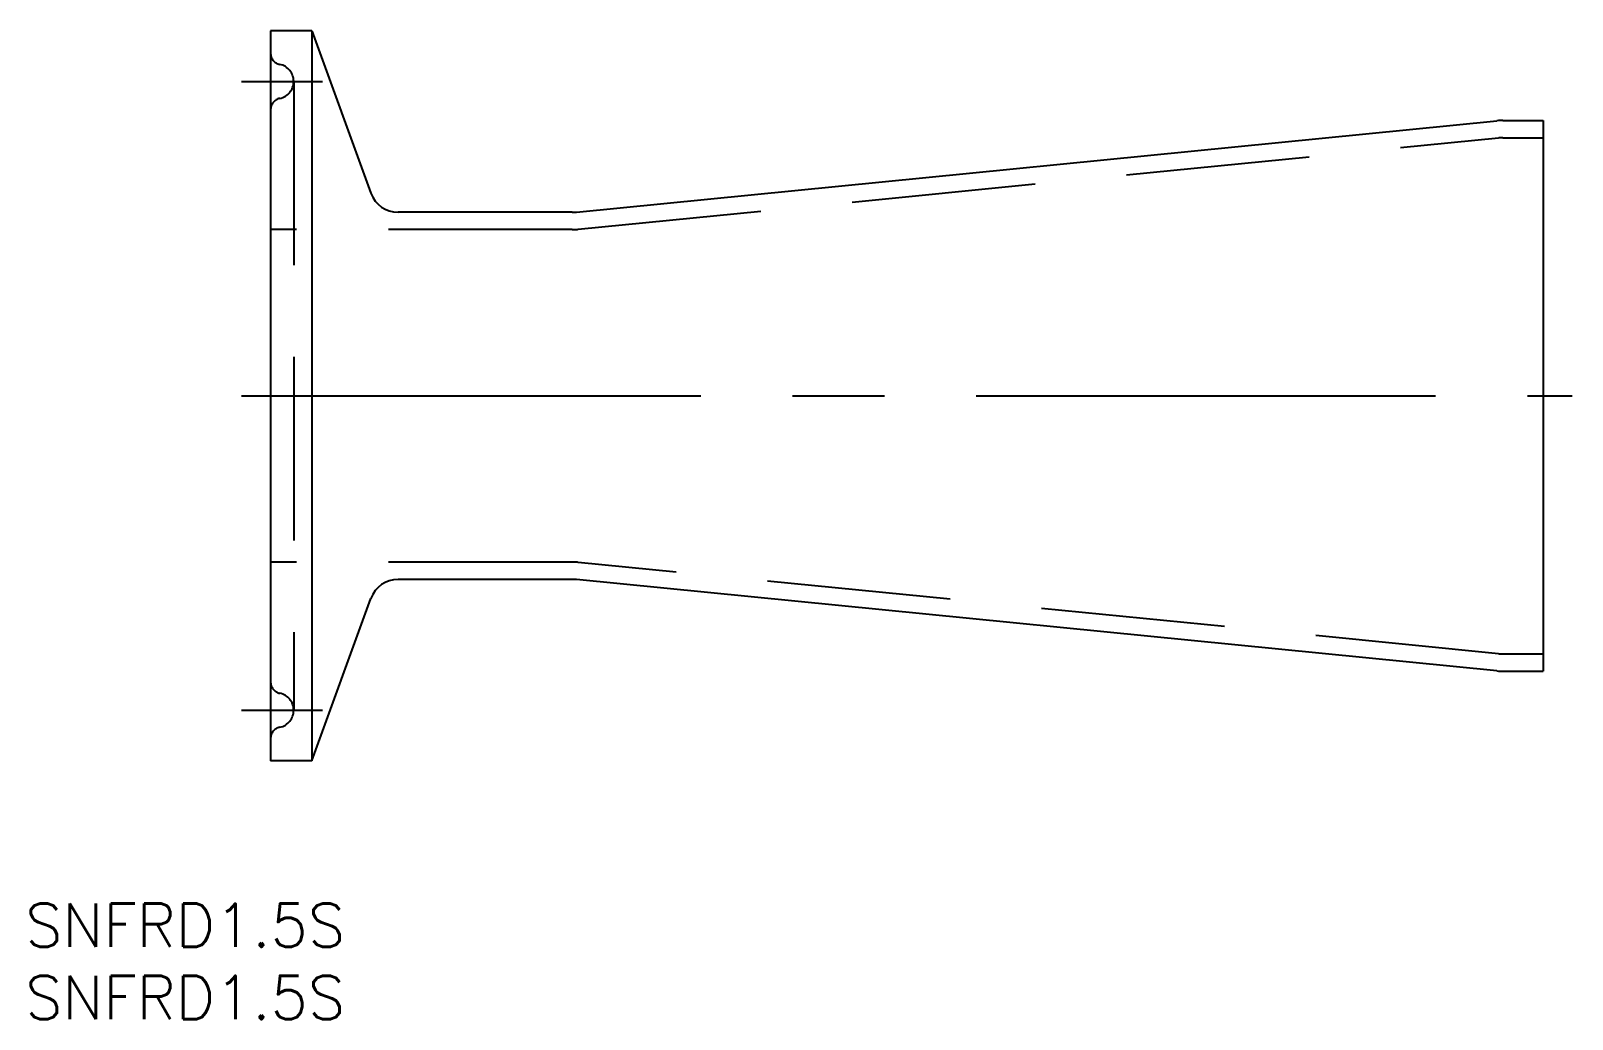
# Model space of a CAD drawing. Extents: x -17 to 90, y -43 to 25.
import ezdxf

# ---------------------------------------------------------------- set-up
doc = ezdxf.new("R2010")
doc.units = 0
doc.linetypes.add('CENTER', pattern=[50.8, 31.75, -6.35, 6.35, -6.35])
doc.linetypes.add('DASHED', pattern=[19.05, 12.7, -6.35])
doc.layers.get('0').update_dxf_attribs({"linetype": 'CONTINUOUS'})
doc.layers.add('CENTER', color=1, linetype='CENTER')
doc.styles.get("Standard").update_dxf_attribs({"font": 'txt.shx', "height": 3, "bigfont": 'bigfont.shx'})

msp = doc.modelspace()

# ---------------------------------------------------------------- linework, layer by layer
at = {"color": 7, "linetype": 'CONTINUOUS'}
for p, q in [((0, 25.25), (0, -25.25)), ((2.85, 25.25), (0, 25.25)), ((2.85, 25.25), (2.85, -25.25)), ((2.85, 25.25), (6.94, 14.02)), ((21.15, 12.71), (84.79, 19.03)), ((85.21, 19.05), (88, 19.05)), ((88, 19.05), (88, -19.05)), ((20.85, 12.7), (8.82, 12.7)), ((20.85, -12.7), (8.82, -12.7)), ((84.79, -19.03), (21.15, -12.71)), ((2.85, -25.25), (6.94, -14.02)), ((85.21, -19.05), (88, -19.05)), ((2.85, -25.25), (0, -25.25))]:
    msp.add_line(p, q, dxfattribs=at)
at = {"color": 3, "linetype": 'DASHED'}
for p, q in [((1.6, 21.75), (1.6, -21.75)), ((21.27, 11.52), (84.91, 17.84)), ((85.21, 17.85), (88, 17.85)), ((20.85, 11.5), (0, 11.5)), ((20.85, -11.5), (0, -11.5)), ((84.91, -17.84), (21.27, -11.52)), ((85.21, -17.85), (88, -17.85))]:
    msp.add_line(p, q, dxfattribs=at)
for centre, radius, start, end in [((0.8, 23.71), 0.8, 180, 258.463), ((0.4, 21.75), 1.2, 281.537, 78.463), ((0.8, 19.79), 0.8, 101.537, 180), ((85.21, 14.85), 3, 90, 95.6663), ((20.85, 15.7), 4.2, 270, 275.6663), ((20.85, -15.7), 4.2, 84.3337, 90), ((85.21, -14.85), 3, 264.3337, 270), ((0.8, -19.79), 0.8, 180, 258.463), ((0.4, -21.75), 1.2, 281.537, 78.463), ((0.8, -23.71), 0.8, 101.537, 180)]:
    msp.add_arc(centre, radius, start, end, dxfattribs=at)
at = {"color": 7, "linetype": 'CONTINUOUS'}
for centre, radius, start, end in [((85.21, 14.85), 4.2, 90, 95.6663), ((8.82, 14.7), 2, 200, 270), ((20.85, 15.7), 3, 270, 275.6663), ((8.82, -14.7), 2, 90, 160), ((20.85, -15.7), 3, 84.3337, 90), ((85.21, -14.85), 4.2, 264.3337, 270)]:
    msp.add_arc(centre, radius, start, end, dxfattribs=at)
at = {"layer": 'CENTER', "color": 1, "linetype": 'CENTER'}
for p, q in [((-2, 21.75), (3.6, 21.75)), ((-2, 0), (90, 0)), ((-2, -21.75), (3.6, -21.75))]:
    msp.add_line(p, q, dxfattribs=at)

# ---------------------------------------------------------------- texts
at = {"color": 7, "linetype": 'CONTINUOUS'}
for p in [(-16.96, -38.12), (-16.96, -43.12)]:
    msp.add_text('SNFRD1.5S', height=3, dxfattribs=at).set_placement(p)

doc.saveas('drawing.dxf')
